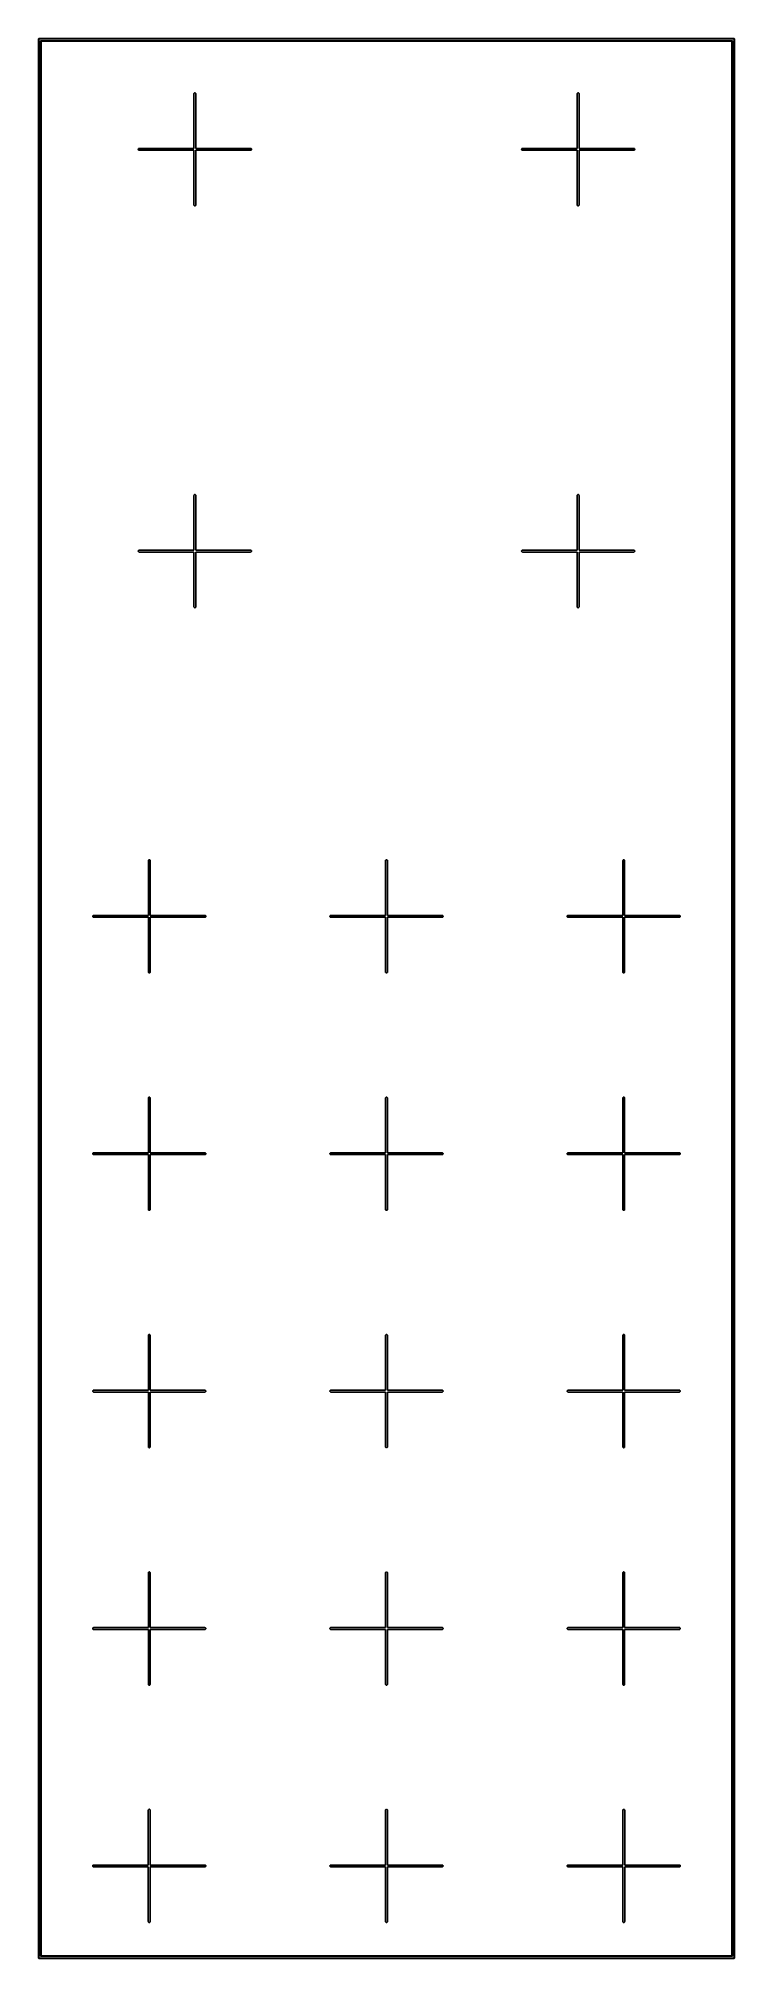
# Model space of a CAD drawing. Extents: x 111 to 150, y -160 to -55.
import ezdxf

# ---------------------------------------------------------------- set-up
doc = ezdxf.new("R2010")
doc.units = 0
doc.header["$MEASUREMENT"] = 0
doc.layers.add('BLACK', color=7, linetype='CONTINUOUS')

msp = doc.modelspace()

# ---------------------------------------------------------------- linework, layer by layer
at = {"layer": 'Black'}
for p, q in [((111.425, -55), (111.426, -54.9935)), ((111.425, -160), (111.425, -55)), ((111.426, -54.987), (111.428, -54.9808)), ((111.426, -54.9935), (111.426, -54.987)), ((111.428, -54.9808), (111.43, -54.9743)), ((111.43, -54.9743), (111.433, -54.9687)), ((111.433, -54.9687), (111.435, -54.9625)), ((111.435, -54.9625), (111.439, -54.9575)), ((111.439, -54.9575), (111.443, -54.9518)), ((111.443, -54.9518), (111.448, -54.9476)), ((111.448, -54.9476), (111.452, -54.9425)), ((111.45, -55), (111.451, -54.9957)), ((111.45, -160), (111.45, -55)), ((111.451, -54.9913), (111.452, -54.9872)), ((111.451, -54.9957), (111.451, -54.9913)), ((111.452, -54.9425), (111.457, -54.9393)), ((111.452, -54.9872), (111.453, -54.9829)), ((111.453, -54.9829), (111.455, -54.9791)), ((111.455, -54.9791), (111.457, -54.975)), ((111.457, -54.9393), (111.462, -54.935)), ((111.457, -54.975), (111.46, -54.9716)), ((111.46, -54.9716), (111.462, -54.9679)), ((111.462, -54.935), (111.469, -54.9328)), ((111.462, -54.9679), (111.465, -54.965)), ((111.465, -54.965), (111.468, -54.9617)), ((111.468, -54.9617), (111.472, -54.9595)), ((111.469, -54.9328), (111.474, -54.9295)), ((111.472, -54.9595), (111.475, -54.9567)), ((111.474, -54.9295), (111.481, -54.9284)), ((111.475, -54.9567), (111.479, -54.9552)), ((111.479, -54.9552), (111.483, -54.953)), ((111.481, -54.9284), (111.487, -54.9261)), ((111.483, -54.953), (111.487, -54.9523)), ((111.487, -54.9261), (111.494, -54.9261)), ((111.487, -54.9523), (111.491, -54.9508)), ((111.491, -54.9508), (111.496, -54.9508)), ((111.494, -54.9261), (111.5, -54.925)), ((111.496, -54.9508), (111.5, -54.95)), ((111.5, -54.925), (149.5, -54.925)), ((111.5, -54.95), (149.5, -54.95)), ((124.906, -55.05), (111.55, -55.05)), ((111.55, -55.05), (111.55, -159.95)), ((111.575, -55.075), (111.575, -159.925)), ((149.425, -55.075), (111.575, -55.075)), ((146.778, -55.05), (124.906, -55.05)), ((149.45, -55.05), (146.778, -55.05)), ((149.425, -159.925), (149.425, -55.075)), ((149.45, -159.95), (149.45, -55.05)), ((149.5, -54.925), (149.506, -54.9261)), ((149.5, -54.95), (149.504, -54.9508)), ((149.504, -54.9508), (149.509, -54.9508)), ((149.506, -54.9261), (149.513, -54.9261)), ((149.509, -54.9508), (149.513, -54.9523)), ((149.513, -54.9261), (149.519, -54.9284)), ((149.513, -54.9523), (149.517, -54.953)), ((149.517, -54.953), (149.521, -54.9552)), ((149.519, -54.9284), (149.526, -54.9295)), ((149.521, -54.9552), (149.525, -54.9567)), ((149.525, -54.9567), (149.528, -54.9595)), ((149.526, -54.9295), (149.531, -54.9328)), ((149.528, -54.9595), (149.532, -54.9617)), ((149.531, -54.9328), (149.537, -54.935)), ((149.532, -54.9617), (149.535, -54.965)), ((149.535, -54.965), (149.538, -54.9679)), ((149.537, -54.935), (149.543, -54.9393)), ((149.538, -54.9679), (149.541, -54.9716)), ((149.541, -54.9716), (149.543, -54.975)), ((149.543, -54.9393), (149.548, -54.9425)), ((149.543, -54.975), (149.545, -54.9791)), ((149.545, -54.9791), (149.547, -54.9829)), ((149.547, -54.9829), (149.548, -54.9872)), ((149.548, -54.9425), (149.552, -54.9476)), ((149.548, -54.9872), (149.549, -54.9913)), ((149.549, -54.9913), (149.549, -54.9957)), ((149.549, -54.9957), (149.55, -55)), ((149.55, -55), (149.55, -160)), ((149.552, -54.9476), (149.557, -54.9518)), ((149.557, -54.9518), (149.561, -54.9575)), ((149.561, -54.9575), (149.565, -54.9625)), ((149.565, -54.9625), (149.567, -54.9687)), ((149.567, -54.9687), (149.57, -54.9743)), ((149.57, -54.9743), (149.572, -54.9808)), ((149.572, -54.9808), (149.574, -54.987)), ((149.574, -54.987), (149.574, -54.9935)), ((149.574, -54.9935), (149.575, -55)), ((149.575, -55), (149.575, -160)), ((119.95, -57.9508), (119.953, -57.9337)), ((119.95, -60.9508), (119.95, -57.9508)), ((119.953, -57.9337), (119.962, -57.9187)), ((119.962, -57.9187), (119.975, -57.9075)), ((119.975, -57.9075), (119.992, -57.9016)), ((119.992, -57.9016), (120.009, -57.9016)), ((120.009, -57.9016), (120.025, -57.9075)), ((120.025, -57.9075), (120.039, -57.9187)), ((120.039, -57.9187), (120.047, -57.9337)), ((120.047, -57.9337), (120.05, -57.9508)), ((120.05, -57.9508), (120.05, -60.9508)), ((140.95, -57.9508), (140.953, -57.9337)), ((140.95, -60.9508), (140.95, -57.9508)), ((140.953, -57.9337), (140.962, -57.9187)), ((140.962, -57.9187), (140.975, -57.9075)), ((140.975, -57.9075), (140.992, -57.9016)), ((140.992, -57.9016), (141.009, -57.9016)), ((141.009, -57.9016), (141.025, -57.9075)), ((141.025, -57.9075), (141.039, -57.9187)), ((141.039, -57.9187), (141.047, -57.9337)), ((141.047, -57.9337), (141.05, -57.9508)), ((141.05, -57.9508), (141.05, -60.9508)), ((116.901, -60.9922), (116.907, -60.9758)), ((116.907, -60.9758), (116.918, -60.9625)), ((116.918, -60.9625), (116.933, -60.9538)), ((116.933, -60.9538), (116.95, -60.9508)), ((116.95, -60.9508), (119.95, -60.9508)), ((120.05, -60.9508), (123.05, -60.9508)), ((123.05, -60.9508), (123.067, -60.9538)), ((123.067, -60.9538), (123.082, -60.9625)), ((123.082, -60.9625), (123.094, -60.9758)), ((123.094, -60.9758), (123.1, -60.9922)), ((137.901, -60.9922), (137.907, -60.9758)), ((137.907, -60.9758), (137.918, -60.9625)), ((137.918, -60.9625), (137.933, -60.9538)), ((137.933, -60.9538), (137.95, -60.9508)), ((137.95, -60.9508), (140.95, -60.9508)), ((141.05, -60.9508), (144.05, -60.9508)), ((144.05, -60.9508), (144.067, -60.9538)), ((144.067, -60.9538), (144.082, -60.9625)), ((144.082, -60.9625), (144.094, -60.9758)), ((144.094, -60.9758), (144.1, -60.9922)), ((116.901, -61.0095), (116.901, -60.9922)), ((116.907, -61.0258), (116.901, -61.0095)), ((116.918, -61.0391), (116.907, -61.0258)), ((116.933, -61.0478), (116.918, -61.0391)), ((116.95, -61.0508), (116.933, -61.0478)), ((119.95, -61.0508), (116.95, -61.0508)), ((119.95, -64.0508), (119.95, -61.0508)), ((123.05, -61.0508), (120.05, -61.0508)), ((120.05, -61.0508), (120.05, -64.0508)), ((123.067, -61.0478), (123.05, -61.0508)), ((123.082, -61.0391), (123.067, -61.0478)), ((123.094, -61.0258), (123.082, -61.0391)), ((123.1, -61.0095), (123.094, -61.0258)), ((123.1, -60.9922), (123.1, -61.0095)), ((137.901, -61.0095), (137.901, -60.9922)), ((137.907, -61.0258), (137.901, -61.0095)), ((137.918, -61.0391), (137.907, -61.0258)), ((137.933, -61.0478), (137.918, -61.0391)), ((137.95, -61.0508), (137.933, -61.0478)), ((140.95, -61.0508), (137.95, -61.0508)), ((140.95, -64.0508), (140.95, -61.0508)), ((144.05, -61.0508), (141.05, -61.0508)), ((141.05, -61.0508), (141.05, -64.0508)), ((144.067, -61.0478), (144.05, -61.0508)), ((144.082, -61.0391), (144.067, -61.0478)), ((144.094, -61.0258), (144.082, -61.0391)), ((144.1, -61.0095), (144.094, -61.0258)), ((144.1, -60.9922), (144.1, -61.0095)), ((119.953, -64.0679), (119.95, -64.0508)), ((119.962, -64.083), (119.953, -64.0679)), ((119.975, -64.0941), (119.962, -64.083)), ((119.992, -64.1001), (119.975, -64.0941)), ((120.009, -64.1001), (119.992, -64.1001)), ((120.025, -64.0941), (120.009, -64.1001)), ((120.039, -64.083), (120.025, -64.0941)), ((120.047, -64.0679), (120.039, -64.083)), ((120.05, -64.0508), (120.047, -64.0679)), ((140.953, -64.0679), (140.95, -64.0508)), ((140.962, -64.083), (140.953, -64.0679)), ((140.975, -64.0941), (140.962, -64.083)), ((140.992, -64.1001), (140.975, -64.0941)), ((141.009, -64.1001), (140.992, -64.1001)), ((141.025, -64.0941), (141.009, -64.1001)), ((141.039, -64.083), (141.025, -64.0941)), ((141.047, -64.0679), (141.039, -64.083)), ((141.05, -64.0508), (141.047, -64.0679)), ((119.962, -79.9187), (119.975, -79.9075)), ((119.975, -79.9075), (119.992, -79.9016)), ((119.992, -79.9016), (120.009, -79.9016)), ((120.009, -79.9016), (120.025, -79.9075)), ((120.025, -79.9075), (120.039, -79.9187)), ((140.962, -79.9187), (140.975, -79.9075)), ((140.975, -79.9075), (140.992, -79.9016)), ((140.992, -79.9016), (141.009, -79.9016)), ((141.009, -79.9016), (141.025, -79.9075)), ((141.025, -79.9075), (141.039, -79.9187)), ((119.95, -79.9508), (119.953, -79.9337)), ((119.95, -82.9508), (119.95, -79.9508)), ((119.953, -79.9337), (119.962, -79.9187)), ((120.039, -79.9187), (120.047, -79.9337)), ((120.047, -79.9337), (120.05, -79.9508)), ((120.05, -79.9508), (120.05, -82.9508)), ((140.95, -79.9508), (140.953, -79.9337)), ((140.95, -82.9508), (140.95, -79.9508)), ((140.953, -79.9337), (140.962, -79.9187)), ((141.039, -79.9187), (141.047, -79.9337)), ((141.047, -79.9337), (141.05, -79.9508)), ((141.05, -79.9508), (141.05, -82.9508)), ((116.901, -82.9922), (116.907, -82.9758)), ((116.901, -83.0095), (116.901, -82.9922)), ((116.907, -83.0258), (116.901, -83.0095)), ((116.907, -82.9758), (116.918, -82.9625)), ((116.918, -83.0391), (116.907, -83.0258)), ((116.918, -82.9625), (116.933, -82.9538)), ((116.933, -83.0478), (116.918, -83.0391)), ((116.933, -82.9538), (116.95, -82.9508)), ((116.95, -83.0508), (116.933, -83.0478)), ((116.95, -82.9508), (119.95, -82.9508)), ((119.95, -83.0508), (116.95, -83.0508)), ((119.95, -86.0508), (119.95, -83.0508)), ((120.05, -82.9508), (123.05, -82.9508)), ((123.05, -83.0508), (120.05, -83.0508)), ((120.05, -83.0508), (120.05, -86.0508)), ((123.05, -82.9508), (123.067, -82.9538)), ((123.067, -83.0478), (123.05, -83.0508)), ((123.067, -82.9538), (123.082, -82.9625)), ((123.082, -83.0391), (123.067, -83.0478)), ((123.082, -82.9625), (123.094, -82.9758)), ((123.094, -83.0258), (123.082, -83.0391)), ((123.094, -82.9758), (123.1, -82.9922)), ((123.1, -83.0095), (123.094, -83.0258)), ((123.1, -82.9922), (123.1, -83.0095)), ((137.901, -82.9922), (137.907, -82.9758)), ((137.901, -83.0095), (137.901, -82.9922)), ((137.907, -83.0258), (137.901, -83.0095)), ((137.907, -82.9758), (137.918, -82.9625)), ((137.918, -83.0391), (137.907, -83.0258)), ((137.918, -82.9625), (137.933, -82.9538)), ((137.933, -83.0478), (137.918, -83.0391)), ((137.933, -82.9538), (137.95, -82.9508)), ((137.95, -83.0508), (137.933, -83.0478)), ((137.95, -82.9508), (140.95, -82.9508)), ((140.95, -83.0508), (137.95, -83.0508)), ((140.95, -86.0508), (140.95, -83.0508)), ((141.05, -82.9508), (144.05, -82.9508)), ((144.05, -83.0508), (141.05, -83.0508)), ((141.05, -83.0508), (141.05, -86.0508)), ((144.05, -82.9508), (144.067, -82.9538)), ((144.067, -83.0478), (144.05, -83.0508)), ((144.067, -82.9538), (144.082, -82.9625)), ((144.082, -83.0391), (144.067, -83.0478)), ((144.082, -82.9625), (144.094, -82.9758)), ((144.094, -83.0258), (144.082, -83.0391)), ((144.094, -82.9758), (144.1, -82.9922)), ((144.1, -83.0095), (144.094, -83.0258)), ((144.1, -82.9922), (144.1, -83.0095)), ((119.953, -86.0679), (119.95, -86.0508)), ((119.962, -86.083), (119.953, -86.0679)), ((119.975, -86.0941), (119.962, -86.083)), ((119.992, -86.1001), (119.975, -86.0941)), ((120.009, -86.1001), (119.992, -86.1001)), ((120.025, -86.0941), (120.009, -86.1001)), ((120.039, -86.083), (120.025, -86.0941)), ((120.047, -86.0679), (120.039, -86.083)), ((120.05, -86.0508), (120.047, -86.0679)), ((140.953, -86.0679), (140.95, -86.0508)), ((140.962, -86.083), (140.953, -86.0679)), ((140.975, -86.0941), (140.962, -86.083)), ((140.992, -86.1001), (140.975, -86.0941)), ((141.009, -86.1001), (140.992, -86.1001)), ((141.025, -86.0941), (141.009, -86.1001)), ((141.039, -86.083), (141.025, -86.0941)), ((141.047, -86.0679), (141.039, -86.083)), ((141.05, -86.0508), (141.047, -86.0679)), ((117.45, -99.9508), (117.453, -99.9337)), ((117.45, -102.951), (117.45, -99.9508)), ((117.453, -99.9337), (117.462, -99.9187)), ((117.462, -99.9187), (117.475, -99.9075)), ((117.475, -99.9075), (117.492, -99.9016)), ((117.492, -99.9016), (117.509, -99.9016)), ((117.509, -99.9016), (117.525, -99.9075)), ((117.525, -99.9075), (117.539, -99.9187)), ((117.539, -99.9187), (117.547, -99.9337)), ((117.547, -99.9337), (117.55, -99.9508)), ((117.55, -99.9508), (117.55, -102.951)), ((130.45, -99.9508), (130.453, -99.9337)), ((130.45, -102.951), (130.45, -99.9508)), ((130.453, -99.9337), (130.462, -99.9187)), ((130.462, -99.9187), (130.475, -99.9075)), ((130.475, -99.9075), (130.491, -99.9016)), ((130.491, -99.9016), (130.509, -99.9016)), ((130.509, -99.9016), (130.525, -99.9075)), ((130.525, -99.9075), (130.538, -99.9187)), ((130.538, -99.9187), (130.547, -99.9337)), ((130.547, -99.9337), (130.55, -99.9508)), ((130.55, -99.9508), (130.55, -102.951)), ((143.45, -99.9514), (143.453, -99.9343)), ((143.45, -102.951), (143.45, -99.9514)), ((143.453, -99.9343), (143.462, -99.9192)), ((143.462, -99.9192), (143.475, -99.9081)), ((143.475, -99.9081), (143.491, -99.9021)), ((143.491, -99.9021), (143.509, -99.9021)), ((143.509, -99.9021), (143.525, -99.9081)), ((143.525, -99.9081), (143.538, -99.9192)), ((143.538, -99.9192), (143.547, -99.9343)), ((143.547, -99.9343), (143.55, -99.9514)), ((143.55, -99.9514), (143.55, -102.951)), ((114.401, -102.992), (114.407, -102.976)), ((114.401, -103.01), (114.401, -102.992)), ((114.407, -103.026), (114.401, -103.01)), ((114.407, -102.976), (114.418, -102.963)), ((114.418, -103.039), (114.407, -103.026)), ((114.418, -102.963), (114.433, -102.954)), ((114.433, -103.048), (114.418, -103.039)), ((114.433, -102.954), (114.45, -102.951)), ((114.45, -102.951), (117.45, -102.951)), ((117.55, -102.951), (120.55, -102.951)), ((120.55, -102.951), (120.567, -102.954)), ((120.567, -102.954), (120.582, -102.963)), ((120.582, -103.039), (120.567, -103.048)), ((120.582, -102.963), (120.594, -102.976)), ((120.594, -103.026), (120.582, -103.039)), ((120.594, -102.976), (120.6, -102.992)), ((120.6, -103.01), (120.594, -103.026)), ((120.6, -102.992), (120.6, -103.01)), ((127.401, -102.992), (127.407, -102.976)), ((127.401, -103.01), (127.401, -102.992)), ((127.407, -103.026), (127.401, -103.01)), ((127.407, -102.976), (127.418, -102.963)), ((127.418, -103.039), (127.407, -103.026)), ((127.418, -102.963), (127.433, -102.954)), ((127.433, -103.048), (127.418, -103.039)), ((127.433, -102.954), (127.45, -102.951)), ((127.45, -102.951), (130.45, -102.951)), ((130.55, -102.951), (133.55, -102.951)), ((133.55, -102.951), (133.567, -102.954)), ((133.567, -102.954), (133.582, -102.963)), ((133.582, -103.039), (133.567, -103.048)), ((133.582, -102.963), (133.593, -102.976)), ((133.593, -103.026), (133.582, -103.039)), ((133.593, -102.976), (133.599, -102.992)), ((133.599, -103.01), (133.593, -103.026)), ((133.599, -102.992), (133.599, -103.01)), ((140.401, -102.993), (140.407, -102.976)), ((140.401, -103.01), (140.401, -102.993)), ((140.407, -103.026), (140.401, -103.01)), ((140.407, -102.976), (140.418, -102.963)), ((140.418, -103.04), (140.407, -103.026)), ((140.418, -102.963), (140.433, -102.954)), ((140.433, -103.048), (140.418, -103.04)), ((140.433, -102.954), (140.45, -102.951)), ((140.45, -102.951), (143.45, -102.951)), ((143.55, -102.951), (146.55, -102.951)), ((146.55, -102.951), (146.567, -102.954)), ((146.567, -102.954), (146.582, -102.963)), ((146.582, -103.04), (146.567, -103.048)), ((146.582, -102.963), (146.593, -102.976)), ((146.593, -103.026), (146.582, -103.04)), ((146.593, -102.976), (146.599, -102.993)), ((146.599, -103.01), (146.593, -103.026)), ((146.599, -102.993), (146.599, -103.01)), ((114.45, -103.051), (114.433, -103.048)), ((117.45, -103.051), (114.45, -103.051)), ((117.45, -106.051), (117.45, -103.051)), ((120.55, -103.051), (117.55, -103.051)), ((117.55, -103.051), (117.55, -106.051)), ((120.567, -103.048), (120.55, -103.051)), ((127.45, -103.051), (127.433, -103.048)), ((130.45, -103.051), (127.45, -103.051)), ((130.45, -106.051), (130.45, -103.051)), ((133.55, -103.051), (130.55, -103.051)), ((130.55, -103.051), (130.55, -106.051)), ((133.567, -103.048), (133.55, -103.051)), ((140.45, -103.051), (140.433, -103.048)), ((143.45, -103.051), (140.45, -103.051)), ((143.45, -106.051), (143.45, -103.051)), ((146.55, -103.051), (143.55, -103.051)), ((143.55, -103.051), (143.55, -106.051)), ((146.567, -103.048), (146.55, -103.051)), ((117.453, -106.068), (117.45, -106.051)), ((117.462, -106.083), (117.453, -106.068)), ((117.475, -106.094), (117.462, -106.083)), ((117.492, -106.1), (117.475, -106.094)), ((117.509, -106.1), (117.492, -106.1)), ((117.525, -106.094), (117.509, -106.1)), ((117.539, -106.083), (117.525, -106.094)), ((117.547, -106.068), (117.539, -106.083)), ((117.55, -106.051), (117.547, -106.068)), ((130.453, -106.068), (130.45, -106.051)), ((130.462, -106.083), (130.453, -106.068)), ((130.475, -106.094), (130.462, -106.083)), ((130.491, -106.1), (130.475, -106.094)), ((130.509, -106.1), (130.491, -106.1)), ((130.525, -106.094), (130.509, -106.1)), ((130.538, -106.083), (130.525, -106.094)), ((130.547, -106.068), (130.538, -106.083)), ((130.55, -106.051), (130.547, -106.068)), ((143.453, -106.068), (143.45, -106.051)), ((143.462, -106.084), (143.453, -106.068)), ((143.475, -106.095), (143.462, -106.084)), ((143.491, -106.101), (143.475, -106.095)), ((143.509, -106.101), (143.491, -106.101)), ((143.525, -106.095), (143.509, -106.101)), ((143.538, -106.084), (143.525, -106.095)), ((143.547, -106.068), (143.538, -106.084)), ((143.55, -106.051), (143.547, -106.068)), ((117.45, -112.951), (117.453, -112.934)), ((117.45, -115.951), (117.45, -112.951)), ((117.453, -112.934), (117.462, -112.919)), ((117.462, -112.919), (117.475, -112.908)), ((117.475, -112.908), (117.492, -112.902)), ((117.492, -112.902), (117.509, -112.902)), ((117.509, -112.902), (117.525, -112.908)), ((117.525, -112.908), (117.539, -112.919)), ((117.539, -112.919), (117.547, -112.934)), ((117.547, -112.934), (117.55, -112.951)), ((117.55, -112.951), (117.55, -115.951)), ((130.45, -112.95), (130.453, -112.933)), ((130.45, -115.95), (130.45, -112.95)), ((130.453, -112.933), (130.462, -112.918)), ((130.462, -112.918), (130.475, -112.907)), ((130.475, -112.907), (130.491, -112.901)), ((130.491, -112.901), (130.509, -112.901)), ((130.509, -112.901), (130.525, -112.907)), ((130.525, -112.907), (130.538, -112.918)), ((130.538, -112.918), (130.547, -112.933)), ((130.547, -112.933), (130.55, -112.95)), ((130.55, -112.95), (130.55, -115.95)), ((143.45, -112.951), (143.453, -112.934)), ((143.45, -115.951), (143.45, -112.951)), ((143.453, -112.934), (143.461, -112.918)), ((143.461, -112.918), (143.475, -112.907)), ((143.475, -112.907), (143.491, -112.901)), ((143.491, -112.901), (143.508, -112.901)), ((143.508, -112.901), (143.525, -112.907)), ((143.525, -112.907), (143.538, -112.918)), ((143.538, -112.918), (143.547, -112.934)), ((143.547, -112.934), (143.55, -112.951)), ((143.55, -112.951), (143.55, -115.951)), ((114.401, -115.992), (114.407, -115.976)), ((114.401, -116.01), (114.401, -115.992)), ((114.407, -116.026), (114.401, -116.01)), ((114.407, -115.976), (114.418, -115.963)), ((114.418, -116.039), (114.407, -116.026)), ((114.418, -115.963), (114.433, -115.954)), ((114.433, -116.048), (114.418, -116.039)), ((114.433, -115.954), (114.45, -115.951)), ((114.45, -116.051), (114.433, -116.048)), ((114.45, -115.951), (117.45, -115.951)), ((117.45, -116.051), (114.45, -116.051)), ((117.45, -119.051), (117.45, -116.051)), ((117.55, -115.951), (120.55, -115.951)), ((120.55, -116.051), (117.55, -116.051)), ((117.55, -116.051), (117.55, -119.051)), ((120.55, -115.951), (120.567, -115.954)), ((120.567, -116.048), (120.55, -116.051)), ((120.567, -115.954), (120.582, -115.963)), ((120.582, -116.039), (120.567, -116.048)), ((120.582, -115.963), (120.594, -115.976)), ((120.594, -116.026), (120.582, -116.039)), ((120.594, -115.976), (120.6, -115.992)), ((120.6, -116.01), (120.594, -116.026)), ((120.6, -115.992), (120.6, -116.01)), ((127.401, -115.992), (127.407, -115.975)), ((127.401, -116.009), (127.401, -115.992)), ((127.407, -116.025), (127.401, -116.009)), ((127.407, -115.975), (127.418, -115.962)), ((127.418, -116.039), (127.407, -116.025)), ((127.418, -115.962), (127.433, -115.953)), ((127.433, -116.047), (127.418, -116.039)), ((127.433, -115.953), (127.45, -115.95)), ((127.45, -116.05), (127.433, -116.047)), ((127.45, -115.95), (130.45, -115.95)), ((130.45, -116.05), (127.45, -116.05)), ((130.45, -119.05), (130.45, -116.05)), ((130.55, -115.95), (133.55, -115.95)), ((133.55, -116.05), (130.55, -116.05)), ((130.55, -116.05), (130.55, -119.05)), ((133.55, -115.95), (133.567, -115.953)), ((133.567, -116.047), (133.55, -116.05)), ((133.567, -115.953), (133.582, -115.962)), ((133.582, -116.039), (133.567, -116.047)), ((133.582, -115.962), (133.593, -115.975)), ((133.593, -116.025), (133.582, -116.039)), ((133.593, -115.975), (133.599, -115.992)), ((133.599, -116.009), (133.593, -116.025)), ((133.599, -115.992), (133.599, -116.009)), ((140.4, -115.992), (140.406, -115.976)), ((140.4, -116.009), (140.4, -115.992)), ((140.406, -116.026), (140.4, -116.009)), ((140.406, -115.976), (140.418, -115.962)), ((140.418, -116.039), (140.406, -116.026)), ((140.418, -115.962), (140.433, -115.954)), ((140.433, -116.048), (140.418, -116.039)), ((140.433, -115.954), (140.45, -115.951)), ((140.45, -116.051), (140.433, -116.048)), ((140.45, -115.951), (143.45, -115.951)), ((143.45, -116.051), (140.45, -116.051)), ((143.45, -119.051), (143.45, -116.051)), ((143.55, -115.951), (146.55, -115.951)), ((146.55, -116.051), (143.55, -116.051)), ((143.55, -116.051), (143.55, -119.051)), ((146.55, -115.951), (146.567, -115.954)), ((146.567, -116.048), (146.55, -116.051)), ((146.567, -115.954), (146.582, -115.962)), ((146.582, -116.039), (146.567, -116.048)), ((146.582, -115.962), (146.593, -115.976)), ((146.593, -116.026), (146.582, -116.039)), ((146.593, -115.976), (146.599, -115.992)), ((146.599, -116.009), (146.593, -116.026)), ((146.599, -115.992), (146.599, -116.009)), ((117.453, -119.068), (117.45, -119.051)), ((117.462, -119.083), (117.453, -119.068)), ((117.475, -119.094), (117.462, -119.083)), ((117.492, -119.1), (117.475, -119.094)), ((117.509, -119.1), (117.492, -119.1)), ((117.525, -119.094), (117.509, -119.1)), ((117.539, -119.083), (117.525, -119.094)), ((117.547, -119.068), (117.539, -119.083)), ((117.55, -119.051), (117.547, -119.068)), ((130.453, -119.067), (130.45, -119.05)), ((130.462, -119.082), (130.453, -119.067)), ((130.475, -119.094), (130.462, -119.082)), ((130.491, -119.1), (130.475, -119.094)), ((130.509, -119.1), (130.491, -119.1)), ((130.525, -119.094), (130.509, -119.1)), ((130.538, -119.082), (130.525, -119.094)), ((130.547, -119.067), (130.538, -119.082)), ((130.55, -119.05), (130.547, -119.067)), ((143.453, -119.068), (143.45, -119.051)), ((143.461, -119.083), (143.453, -119.068)), ((143.475, -119.094), (143.461, -119.083)), ((143.491, -119.1), (143.475, -119.094)), ((143.508, -119.1), (143.491, -119.1)), ((143.525, -119.094), (143.508, -119.1)), ((143.538, -119.083), (143.525, -119.094)), ((143.547, -119.068), (143.538, -119.083)), ((143.55, -119.051), (143.547, -119.068)), ((117.45, -125.951), (117.453, -125.934)), ((117.45, -128.951), (117.45, -125.951)), ((117.453, -125.934), (117.462, -125.919)), ((117.462, -125.919), (117.475, -125.908)), ((117.475, -125.908), (117.492, -125.902)), ((117.492, -125.902), (117.509, -125.902)), ((117.509, -125.902), (117.525, -125.908)), ((117.525, -125.908), (117.539, -125.919)), ((117.539, -125.919), (117.547, -125.934)), ((117.547, -125.934), (117.55, -125.951)), ((117.55, -125.951), (117.55, -128.951)), ((130.45, -125.951), (130.453, -125.934)), ((130.45, -128.951), (130.45, -125.951)), ((130.453, -125.934), (130.462, -125.919)), ((130.462, -125.919), (130.475, -125.908)), ((130.475, -125.908), (130.491, -125.902)), ((130.491, -125.902), (130.509, -125.902)), ((130.509, -125.902), (130.525, -125.908)), ((130.525, -125.908), (130.538, -125.919)), ((130.538, -125.919), (130.547, -125.934)), ((130.547, -125.934), (130.55, -125.951)), ((130.55, -125.951), (130.55, -128.951)), ((143.45, -125.951), (143.453, -125.934)), ((143.45, -128.951), (143.45, -125.951)), ((143.453, -125.934), (143.461, -125.919)), ((143.461, -125.919), (143.475, -125.908)), ((143.475, -125.908), (143.491, -125.902)), ((143.491, -125.902), (143.508, -125.902)), ((143.508, -125.902), (143.525, -125.908)), ((143.525, -125.908), (143.538, -125.919)), ((143.538, -125.919), (143.547, -125.934)), ((143.547, -125.934), (143.55, -125.951)), ((143.55, -125.951), (143.55, -128.951)), ((114.401, -128.992), (114.407, -128.976)), ((114.401, -129.01), (114.401, -128.992)), ((114.407, -129.026), (114.401, -129.01)), ((114.407, -128.976), (114.418, -128.963)), ((114.418, -129.039), (114.407, -129.026)), ((114.418, -128.963), (114.433, -128.954)), ((114.433, -129.048), (114.418, -129.039)), ((114.433, -128.954), (114.45, -128.951)), ((114.45, -129.051), (114.433, -129.048)), ((114.45, -128.951), (117.45, -128.951)), ((117.45, -129.051), (114.45, -129.051)), ((117.45, -132.051), (117.45, -129.051)), ((117.55, -128.951), (120.55, -128.951)), ((120.55, -129.051), (117.55, -129.051)), ((117.55, -129.051), (117.55, -132.051)), ((120.55, -128.951), (120.567, -128.954)), ((120.567, -129.048), (120.55, -129.051)), ((120.567, -128.954), (120.582, -128.963)), ((120.582, -129.039), (120.567, -129.048)), ((120.582, -128.963), (120.594, -128.976)), ((120.594, -129.026), (120.582, -129.039)), ((120.594, -128.976), (120.6, -128.992)), ((120.6, -129.01), (120.594, -129.026)), ((120.6, -128.992), (120.6, -129.01)), ((127.401, -128.992), (127.407, -128.976)), ((127.401, -129.01), (127.401, -128.992)), ((127.407, -129.026), (127.401, -129.01)), ((127.407, -128.976), (127.418, -128.963)), ((127.418, -129.039), (127.407, -129.026)), ((127.418, -128.963), (127.433, -128.954)), ((127.433, -129.048), (127.418, -129.039)), ((127.433, -128.954), (127.45, -128.951)), ((127.45, -129.051), (127.433, -129.048)), ((127.45, -128.951), (130.45, -128.951)), ((130.45, -129.051), (127.45, -129.051)), ((130.45, -132.051), (130.45, -129.051)), ((130.55, -128.951), (133.55, -128.951)), ((133.55, -129.051), (130.55, -129.051)), ((130.55, -129.051), (130.55, -132.051)), ((133.55, -128.951), (133.567, -128.954)), ((133.567, -129.048), (133.55, -129.051)), ((133.567, -128.954), (133.582, -128.963)), ((133.582, -129.039), (133.567, -129.048)), ((133.582, -128.963), (133.593, -128.976)), ((133.593, -129.026), (133.582, -129.039)), ((133.593, -128.976), (133.599, -128.992)), ((133.599, -129.01), (133.593, -129.026)), ((133.599, -128.992), (133.599, -129.01)), ((140.4, -128.992), (140.406, -128.976)), ((140.4, -129.01), (140.4, -128.992)), ((140.406, -129.026), (140.4, -129.01)), ((140.406, -128.976), (140.418, -128.963)), ((140.418, -129.039), (140.406, -129.026)), ((140.418, -128.963), (140.433, -128.954)), ((140.433, -129.048), (140.418, -129.039)), ((140.433, -128.954), (140.45, -128.951)), ((140.45, -129.051), (140.433, -129.048)), ((140.45, -128.951), (143.45, -128.951)), ((143.45, -129.051), (140.45, -129.051)), ((143.45, -132.051), (143.45, -129.051)), ((143.55, -128.951), (146.55, -128.951)), ((146.55, -129.051), (143.55, -129.051)), ((143.55, -129.051), (143.55, -132.051)), ((146.55, -128.951), (146.567, -128.954)), ((146.567, -129.048), (146.55, -129.051)), ((146.567, -128.954), (146.582, -128.963)), ((146.582, -129.039), (146.567, -129.048)), ((146.582, -128.963), (146.593, -128.976)), ((146.593, -129.026), (146.582, -129.039)), ((146.593, -128.976), (146.599, -128.992)), ((146.599, -129.01), (146.593, -129.026)), ((146.599, -128.992), (146.599, -129.01)), ((117.453, -132.068), (117.45, -132.051)), ((117.462, -132.083), (117.453, -132.068)), ((117.475, -132.094), (117.462, -132.083)), ((117.492, -132.1), (117.475, -132.094)), ((117.509, -132.1), (117.492, -132.1)), ((117.525, -132.094), (117.509, -132.1)), ((117.539, -132.083), (117.525, -132.094)), ((117.547, -132.068), (117.539, -132.083)), ((117.55, -132.051), (117.547, -132.068)), ((130.453, -132.068), (130.45, -132.051)), ((130.462, -132.083), (130.453, -132.068)), ((130.475, -132.094), (130.462, -132.083)), ((130.491, -132.1), (130.475, -132.094)), ((130.509, -132.1), (130.491, -132.1)), ((130.525, -132.094), (130.509, -132.1)), ((130.538, -132.083), (130.525, -132.094)), ((130.547, -132.068), (130.538, -132.083)), ((130.55, -132.051), (130.547, -132.068)), ((143.453, -132.068), (143.45, -132.051)), ((143.461, -132.083), (143.453, -132.068)), ((143.475, -132.094), (143.461, -132.083)), ((143.491, -132.1), (143.475, -132.094)), ((143.508, -132.1), (143.491, -132.1)), ((143.525, -132.094), (143.508, -132.1)), ((143.538, -132.083), (143.525, -132.094)), ((143.547, -132.068), (143.538, -132.083)), ((143.55, -132.051), (143.547, -132.068)), ((117.45, -138.951), (117.453, -138.934)), ((117.45, -141.951), (117.45, -138.951)), ((117.453, -138.934), (117.461, -138.919)), ((117.461, -138.919), (117.475, -138.908)), ((117.475, -138.908), (117.491, -138.902)), ((117.491, -138.902), (117.508, -138.902)), ((117.508, -138.902), (117.525, -138.908)), ((117.525, -138.908), (117.538, -138.919)), ((117.538, -138.919), (117.547, -138.934)), ((117.547, -138.934), (117.55, -138.951)), ((117.55, -138.951), (117.55, -141.951)), ((130.45, -138.95), (130.453, -138.933)), ((130.45, -141.95), (130.45, -138.95)), ((130.453, -138.933), (130.462, -138.918)), ((130.462, -138.918), (130.475, -138.907)), ((130.475, -138.907), (130.491, -138.901)), ((130.491, -138.901), (130.509, -138.901)), ((130.509, -138.901), (130.525, -138.907)), ((130.525, -138.907), (130.538, -138.918)), ((130.538, -138.918), (130.547, -138.933)), ((130.547, -138.933), (130.55, -138.95)), ((130.55, -138.95), (130.55, -141.95)), ((143.45, -138.95), (143.453, -138.933)), ((143.45, -141.95), (143.45, -138.95)), ((143.453, -138.933), (143.462, -138.918)), ((143.462, -138.918), (143.475, -138.907)), ((143.475, -138.907), (143.491, -138.901)), ((143.491, -138.901), (143.509, -138.901)), ((143.509, -138.901), (143.525, -138.907)), ((143.525, -138.907), (143.538, -138.918)), ((143.538, -138.918), (143.547, -138.933)), ((143.547, -138.933), (143.55, -138.95)), ((143.55, -138.95), (143.55, -141.95)), ((114.433, -141.954), (114.45, -141.951)), ((114.45, -141.951), (117.45, -141.951)), ((117.55, -141.951), (120.55, -141.951)), ((120.55, -141.951), (120.567, -141.954)), ((127.433, -141.953), (127.45, -141.95)), ((127.45, -141.95), (130.45, -141.95)), ((130.55, -141.95), (133.55, -141.95)), ((133.55, -141.95), (133.567, -141.953)), ((140.433, -141.953), (140.45, -141.95)), ((140.45, -141.95), (143.45, -141.95)), ((143.55, -141.95), (146.55, -141.95)), ((146.55, -141.95), (146.567, -141.953)), ((114.4, -141.993), (114.406, -141.976)), ((114.4, -142.01), (114.4, -141.993)), ((114.406, -142.026), (114.4, -142.01)), ((114.406, -141.976), (114.417, -141.963)), ((114.417, -142.04), (114.406, -142.026)), ((114.417, -141.963), (114.433, -141.954)), ((114.433, -142.048), (114.417, -142.04)), ((114.45, -142.051), (114.433, -142.048)), ((117.45, -142.051), (114.45, -142.051)), ((117.45, -145.051), (117.45, -142.051)), ((120.55, -142.051), (117.55, -142.051)), ((117.55, -142.051), (117.55, -145.051)), ((120.567, -142.048), (120.55, -142.051)), ((120.567, -141.954), (120.582, -141.963)), ((120.582, -142.04), (120.567, -142.048)), ((120.582, -141.963), (120.593, -141.976)), ((120.593, -142.026), (120.582, -142.04)), ((120.593, -141.976), (120.599, -141.993)), ((120.599, -142.01), (120.593, -142.026)), ((120.599, -141.993), (120.599, -142.01)), ((127.401, -141.992), (127.407, -141.975)), ((127.401, -142.009), (127.401, -141.992)), ((127.407, -142.025), (127.401, -142.009)), ((127.407, -141.975), (127.418, -141.962)), ((127.418, -142.039), (127.407, -142.025)), ((127.418, -141.962), (127.433, -141.953)), ((127.433, -142.047), (127.418, -142.039)), ((127.45, -142.05), (127.433, -142.047)), ((130.45, -142.05), (127.45, -142.05)), ((130.45, -145.05), (130.45, -142.05)), ((133.55, -142.05), (130.55, -142.05)), ((130.55, -142.05), (130.55, -145.05)), ((133.567, -142.047), (133.55, -142.05)), ((133.567, -141.953), (133.582, -141.962)), ((133.582, -142.039), (133.567, -142.047)), ((133.582, -141.962), (133.593, -141.975)), ((133.593, -142.025), (133.582, -142.039)), ((133.593, -141.975), (133.599, -141.992)), ((133.599, -142.009), (133.593, -142.025)), ((133.599, -141.992), (133.599, -142.009)), ((140.401, -141.992), (140.407, -141.975)), ((140.401, -142.009), (140.401, -141.992)), ((140.407, -142.025), (140.401, -142.009)), ((140.407, -141.975), (140.418, -141.962)), ((140.418, -142.039), (140.407, -142.025)), ((140.418, -141.962), (140.433, -141.953)), ((140.433, -142.047), (140.418, -142.039)), ((140.45, -142.05), (140.433, -142.047)), ((143.45, -142.05), (140.45, -142.05)), ((143.45, -145.05), (143.45, -142.05)), ((146.55, -142.05), (143.55, -142.05)), ((143.55, -142.05), (143.55, -145.05)), ((146.567, -142.047), (146.55, -142.05)), ((146.567, -141.953), (146.582, -141.962)), ((146.582, -142.039), (146.567, -142.047)), ((146.582, -141.962), (146.593, -141.975)), ((146.593, -142.025), (146.582, -142.039)), ((146.593, -141.975), (146.599, -141.992)), ((146.599, -142.009), (146.593, -142.025)), ((146.599, -141.992), (146.599, -142.009)), ((117.453, -145.068), (117.45, -145.051)), ((117.461, -145.083), (117.453, -145.068)), ((117.475, -145.095), (117.461, -145.083)), ((117.491, -145.1), (117.475, -145.095)), ((117.508, -145.1), (117.491, -145.1)), ((117.525, -145.095), (117.508, -145.1)), ((117.538, -145.083), (117.525, -145.095)), ((117.547, -145.068), (117.538, -145.083)), ((117.55, -145.051), (117.547, -145.068)), ((130.453, -145.068), (130.45, -145.05)), ((130.462, -145.083), (130.453, -145.068)), ((130.475, -145.094), (130.462, -145.083)), ((130.491, -145.1), (130.475, -145.094)), ((130.509, -145.1), (130.491, -145.1)), ((130.525, -145.094), (130.509, -145.1)), ((130.538, -145.083), (130.525, -145.094)), ((130.547, -145.068), (130.538, -145.083)), ((130.55, -145.05), (130.547, -145.068)), ((143.453, -145.068), (143.45, -145.05)), ((143.462, -145.083), (143.453, -145.068)), ((143.475, -145.094), (143.462, -145.083)), ((143.491, -145.1), (143.475, -145.094)), ((143.509, -145.1), (143.491, -145.1)), ((143.525, -145.094), (143.509, -145.1)), ((143.538, -145.083), (143.525, -145.094)), ((143.547, -145.068), (143.538, -145.083)), ((143.55, -145.05), (143.547, -145.068)), ((117.449, -151.95), (117.452, -151.933)), ((117.449, -154.95), (117.449, -151.95)), ((117.452, -151.933), (117.461, -151.918)), ((117.461, -151.918), (117.474, -151.907)), ((117.474, -151.907), (117.49, -151.901)), ((117.49, -151.901), (117.508, -151.901)), ((117.508, -151.901), (117.524, -151.907)), ((117.524, -151.907), (117.537, -151.918)), ((117.537, -151.918), (117.546, -151.933)), ((117.546, -151.933), (117.549, -151.95)), ((117.549, -151.95), (117.549, -154.95)), ((130.45, -151.95), (130.453, -151.933)), ((130.45, -154.95), (130.45, -151.95)), ((130.453, -151.933), (130.462, -151.918)), ((130.462, -151.918), (130.475, -151.907)), ((130.475, -151.907), (130.491, -151.901)), ((130.491, -151.901), (130.509, -151.901)), ((130.509, -151.901), (130.525, -151.907)), ((130.525, -151.907), (130.538, -151.918)), ((130.538, -151.918), (130.547, -151.933)), ((130.547, -151.933), (130.55, -151.95)), ((130.55, -151.95), (130.55, -154.95)), ((143.451, -151.951), (143.454, -151.934)), ((143.451, -154.951), (143.451, -151.951)), ((143.454, -151.934), (143.462, -151.919)), ((143.462, -151.919), (143.476, -151.908)), ((143.476, -151.908), (143.492, -151.902)), ((143.492, -151.902), (143.509, -151.902)), ((143.509, -151.902), (143.526, -151.908)), ((143.526, -151.908), (143.539, -151.919)), ((143.539, -151.919), (143.548, -151.934)), ((143.548, -151.934), (143.551, -151.951)), ((143.551, -151.951), (143.551, -154.951)), ((114.4, -154.992), (114.406, -154.975)), ((114.4, -155.009), (114.4, -154.992)), ((114.406, -155.025), (114.4, -155.009)), ((114.406, -154.975), (114.417, -154.962)), ((114.417, -155.039), (114.406, -155.025)), ((114.417, -154.962), (114.432, -154.953)), ((114.432, -155.047), (114.417, -155.039)), ((114.432, -154.953), (114.449, -154.95)), ((114.449, -155.05), (114.432, -155.047)), ((114.449, -154.95), (117.449, -154.95)), ((117.449, -155.05), (114.449, -155.05)), ((117.449, -158.05), (117.449, -155.05)), ((117.549, -154.95), (120.549, -154.95)), ((120.549, -155.05), (117.549, -155.05)), ((117.549, -155.05), (117.549, -158.05)), ((120.549, -154.95), (120.566, -154.953)), ((120.566, -155.047), (120.549, -155.05)), ((120.566, -154.953), (120.581, -154.962)), ((120.581, -155.039), (120.566, -155.047)), ((120.581, -154.962), (120.592, -154.975)), ((120.592, -155.025), (120.581, -155.039)), ((120.592, -154.975), (120.598, -154.992)), ((120.598, -155.009), (120.592, -155.025)), ((120.598, -154.992), (120.598, -155.009)), ((127.401, -154.992), (127.407, -154.975)), ((127.401, -155.009), (127.401, -154.992)), ((127.407, -155.025), (127.401, -155.009)), ((127.407, -154.975), (127.418, -154.962)), ((127.418, -155.039), (127.407, -155.025)), ((127.418, -154.962), (127.433, -154.953)), ((127.433, -155.047), (127.418, -155.039)), ((127.433, -154.953), (127.45, -154.95)), ((127.45, -155.05), (127.433, -155.047)), ((127.45, -154.95), (130.45, -154.95)), ((130.45, -155.05), (127.45, -155.05)), ((130.45, -158.05), (130.45, -155.05)), ((130.55, -154.95), (133.55, -154.95)), ((133.55, -155.05), (130.55, -155.05)), ((130.55, -155.05), (130.55, -158.05)), ((133.55, -154.95), (133.567, -154.953)), ((133.567, -155.047), (133.55, -155.05)), ((133.567, -154.953), (133.582, -154.962)), ((133.582, -155.039), (133.567, -155.047)), ((133.582, -154.962), (133.593, -154.975)), ((133.593, -155.025), (133.582, -155.039)), ((133.593, -154.975), (133.599, -154.992)), ((133.599, -155.009), (133.593, -155.025)), ((133.599, -154.992), (133.599, -155.009)), ((140.401, -154.992), (140.407, -154.976)), ((140.401, -155.01), (140.401, -154.992)), ((140.407, -155.026), (140.401, -155.01)), ((140.407, -154.976), (140.418, -154.963)), ((140.418, -155.039), (140.407, -155.026)), ((140.418, -154.963), (140.433, -154.954)), ((140.433, -155.048), (140.418, -155.039)), ((140.433, -154.954), (140.451, -154.951)), ((140.451, -155.051), (140.433, -155.048)), ((140.451, -154.951), (143.451, -154.951)), ((143.451, -155.051), (140.451, -155.051)), ((143.451, -158.051), (143.451, -155.051)), ((143.551, -154.951), (146.551, -154.951)), ((146.551, -155.051), (143.551, -155.051)), ((143.551, -155.051), (143.551, -158.051)), ((146.551, -154.951), (146.568, -154.954)), ((146.568, -155.048), (146.551, -155.051)), ((146.568, -154.954), (146.583, -154.963)), ((146.583, -155.039), (146.568, -155.048)), ((146.583, -154.963), (146.594, -154.976)), ((146.594, -155.026), (146.583, -155.039)), ((146.594, -154.976), (146.6, -154.992)), ((146.6, -155.01), (146.594, -155.026)), ((146.6, -154.992), (146.6, -155.01)), ((117.452, -158.068), (117.449, -158.05)), ((117.461, -158.083), (117.452, -158.068)), ((117.474, -158.094), (117.461, -158.083)), ((117.49, -158.1), (117.474, -158.094)), ((117.508, -158.1), (117.49, -158.1)), ((117.524, -158.094), (117.508, -158.1)), ((117.537, -158.083), (117.524, -158.094)), ((117.546, -158.068), (117.537, -158.083)), ((117.549, -158.05), (117.546, -158.068)), ((130.453, -158.068), (130.45, -158.05)), ((130.462, -158.083), (130.453, -158.068)), ((130.475, -158.094), (130.462, -158.083)), ((130.491, -158.1), (130.475, -158.094)), ((130.509, -158.1), (130.491, -158.1)), ((130.525, -158.094), (130.509, -158.1)), ((130.538, -158.083), (130.525, -158.094)), ((130.547, -158.068), (130.538, -158.083)), ((130.55, -158.05), (130.547, -158.068)), ((143.454, -158.068), (143.451, -158.051)), ((143.462, -158.083), (143.454, -158.068)), ((143.476, -158.094), (143.462, -158.083)), ((143.492, -158.1), (143.476, -158.094)), ((143.509, -158.1), (143.492, -158.1)), ((143.526, -158.094), (143.509, -158.1)), ((143.539, -158.083), (143.526, -158.094)), ((143.548, -158.068), (143.539, -158.083)), ((143.551, -158.051), (143.548, -158.068)), ((111.426, -160.006), (111.425, -160)), ((111.426, -160.013), (111.426, -160.006)), ((111.428, -160.019), (111.426, -160.013)), ((111.43, -160.026), (111.428, -160.019)), ((111.433, -160.031), (111.43, -160.026)), ((111.435, -160.037), (111.433, -160.031)), ((111.439, -160.043), (111.435, -160.037)), ((111.443, -160.048), (111.439, -160.043)), ((111.448, -160.052), (111.443, -160.048)), ((111.452, -160.057), (111.448, -160.052)), ((111.451, -160.004), (111.45, -160)), ((111.451, -160.009), (111.451, -160.004)), ((111.452, -160.013), (111.451, -160.009)), ((111.453, -160.017), (111.452, -160.013)), ((111.457, -160.061), (111.452, -160.057)), ((111.455, -160.021), (111.453, -160.017)), ((111.457, -160.025), (111.455, -160.021)), ((111.46, -160.028), (111.457, -160.025)), ((111.462, -160.065), (111.457, -160.061)), ((111.462, -160.032), (111.46, -160.028)), ((111.465, -160.035), (111.462, -160.032)), ((111.469, -160.067), (111.462, -160.065)), ((111.468, -160.038), (111.465, -160.035)), ((111.472, -160.041), (111.468, -160.038)), ((111.474, -160.07), (111.469, -160.067)), ((111.475, -160.043), (111.472, -160.041)), ((111.481, -160.072), (111.474, -160.07)), ((111.479, -160.045), (111.475, -160.043)), ((111.483, -160.047), (111.479, -160.045)), ((111.487, -160.074), (111.481, -160.072)), ((111.487, -160.048), (111.483, -160.047)), ((111.491, -160.049), (111.487, -160.048)), ((111.494, -160.074), (111.487, -160.074)), ((111.496, -160.049), (111.491, -160.049)), ((111.5, -160.075), (111.494, -160.074)), ((111.5, -160.05), (111.496, -160.049)), ((149.5, -160.05), (111.5, -160.05)), ((149.5, -160.075), (111.5, -160.075)), ((111.55, -159.95), (149.45, -159.95)), ((111.575, -159.925), (149.425, -159.925)), ((149.504, -160.049), (149.5, -160.05)), ((149.506, -160.074), (149.5, -160.075)), ((149.509, -160.049), (149.504, -160.049)), ((149.513, -160.074), (149.506, -160.074)), ((149.513, -160.048), (149.509, -160.049)), ((149.517, -160.047), (149.513, -160.048)), ((149.519, -160.072), (149.513, -160.074)), ((149.521, -160.045), (149.517, -160.047)), ((149.526, -160.07), (149.519, -160.072)), ((149.525, -160.043), (149.521, -160.045)), ((149.528, -160.041), (149.525, -160.043)), ((149.531, -160.067), (149.526, -160.07)), ((149.532, -160.038), (149.528, -160.041)), ((149.537, -160.065), (149.531, -160.067)), ((149.535, -160.035), (149.532, -160.038)), ((149.538, -160.032), (149.535, -160.035)), ((149.543, -160.061), (149.537, -160.065)), ((149.541, -160.028), (149.538, -160.032)), ((149.543, -160.025), (149.541, -160.028)), ((149.545, -160.021), (149.543, -160.025)), ((149.548, -160.057), (149.543, -160.061)), ((149.547, -160.017), (149.545, -160.021)), ((149.548, -160.013), (149.547, -160.017)), ((149.549, -160.009), (149.548, -160.013)), ((149.552, -160.052), (149.548, -160.057)), ((149.55, -160), (149.549, -160.004)), ((149.549, -160.004), (149.549, -160.009)), ((149.557, -160.048), (149.552, -160.052)), ((149.561, -160.043), (149.557, -160.048)), ((149.565, -160.037), (149.561, -160.043)), ((149.567, -160.031), (149.565, -160.037)), ((149.57, -160.026), (149.567, -160.031)), ((149.572, -160.019), (149.57, -160.026)), ((149.574, -160.013), (149.572, -160.019)), ((149.575, -160), (149.574, -160.006)), ((149.574, -160.006), (149.574, -160.013))]:
    msp.add_line(p, q, dxfattribs=at)

doc.saveas('drawing.dxf')
